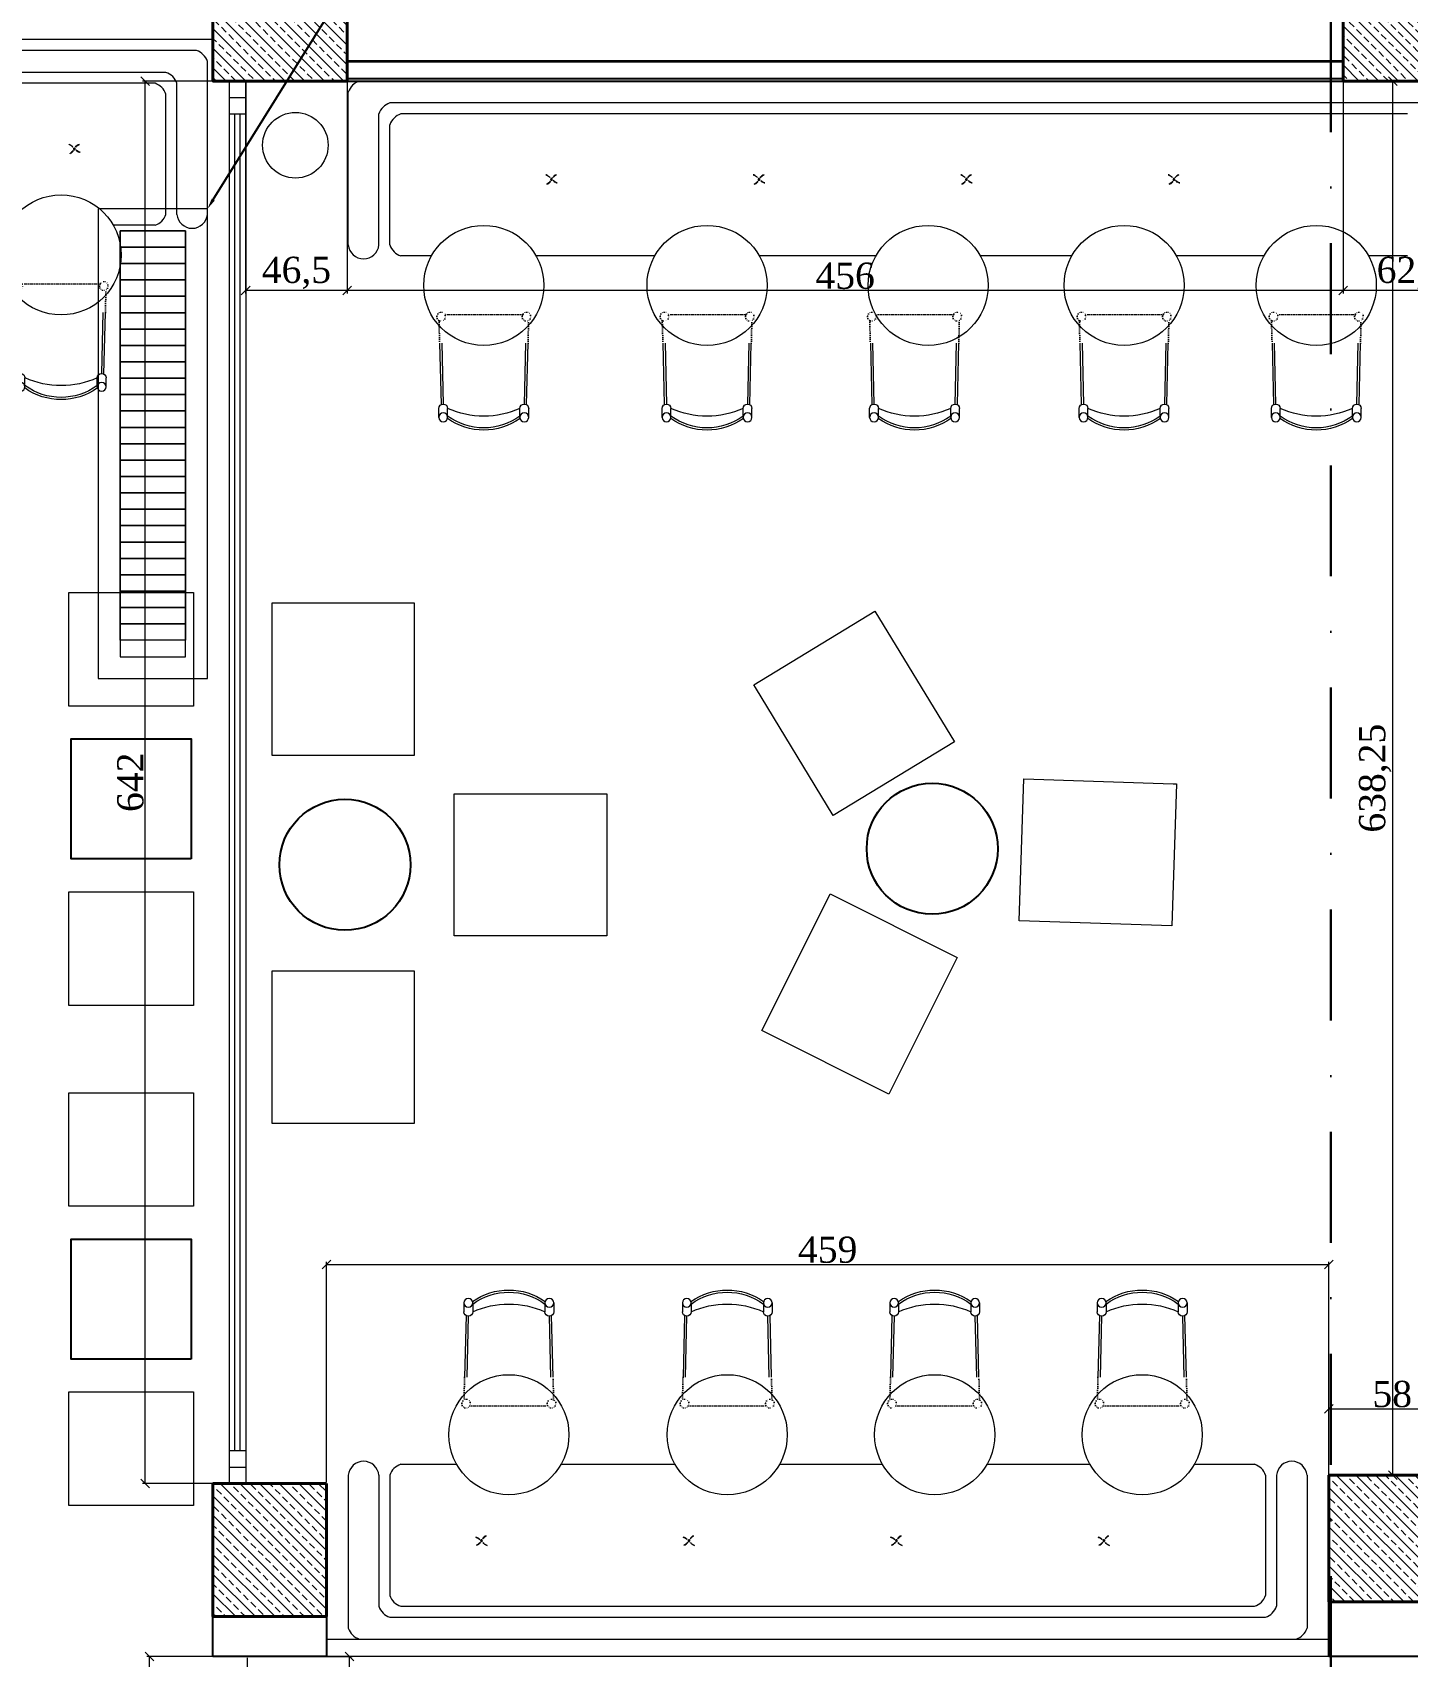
# Model space of a CAD drawing. Header units: millimetres. Extents: x 61675 to 66977, y 9453 to 12371.
# Drawn here: x 62394 to 63023, y 10654 to 11397 of the extents above; entities that cross this region are included whole.
import ezdxf
from ezdxf import colors
from ezdxf.entities.mleader import LeaderData, LeaderLine
from ezdxf.math import Vec2, Vec3

# ---------------------------------------------------------------- set-up
doc = ezdxf.new("R2010")
doc.units = ezdxf.units.MM
doc.header["$LTSCALE"] = 2
doc.header["$PDMODE"] = 2
doc.linetypes.add('DASHDOTX2', pattern=[50.8, 25.4, -12.7, 0, -12.7])
doc.linetypes.add('DOT', pattern=[6.35, 0, -6.35])
doc.layers.get('0').update_dxf_attribs({"lineweight": 20})
for name, color, linetype, lineweight in [('DUVAR', 12, 'Continuous', 35), ('KOLON', 150, 'Continuous', 40), ('SIVA', 4, 'Continuous', 15), ('t_alçıpan', 219, 'Continuous', 25), ('t_aydınlatma', 40, 'Continuous', 18), ('t_demir', 103, 'Continuous', 20), ('t_kesitçizgisi', 7, 'DASHDOTX2', 30), ('t_olcu', 252, 'Continuous', 20), ('t_tarama', 253, 'Continuous', 5), ('t_tefris', 44, 'Continuous', 25), ('t_tefrişoturum', 25, 'Continuous', 15), ('TEFRİŞ', 6, 'Continuous', 20)]:
    doc.layers.add(name, color=color, linetype=linetype, lineweight=lineweight)
doc.layers.add('t_fayans', color=7, linetype='Continuous', lineweight=18, true_color=0xffff75)
doc.styles.add('A Tasarım_genel', font='GOTHIC.TTF', dxfattribs={"width": 0.7, "height": 70})
doc.styles.get("Standard").update_dxf_attribs({"font": 'times.ttf', "height": 12})
doc.dimstyles.new('olcu50', dxfattribs={"dimtxt": 13, "dimasz": 4, "dimexe": 1.25, "dimexo": 0.625, "dimtad": 1, "dimtxsty": 'Standard', "dimblk": 'OBLIQUE', "dimcen": 2.5, "dimclrd": 256, "dimclre": 256, "dimclrt": 7, "dimadec": 0, "dimazin": 0, "dimtfac": 1, "dimtmove": 0, "dimatfit": 3, "dimldrblk": 'OBLIQUE', "dimfxl": 1, "dimlwd": -1, "dimlwe": -1, "dimarcsym": 0})

# ---------------------------------------------------------------- blocks, each defined once
blk = doc.blocks.new('HSAN')
at = {"layer": 't_tefrişoturum'}
for p, q in [((-22.5, 47.14), (-22.5, 43.03)), ((-18.5, 47.14), (-18.5, 43.03)), ((14.6, 47.14), (14.6, 43.03)), ((18.6, 47.14), (18.6, 43.03)), ((-22.19, 13.17), (-21.54, 41.32)), ((-21.19, 13.17), (-20.55, 41.03)), ((16.65, 41.03), (17.3, 13.17)), ((17.65, 41.32), (18.3, 13.17))]:
    blk.add_line(p, q, dxfattribs=at)
at = {"layer": 't_tefrişoturum', "color": 252, "linetype": 'DOT', "ltscale": 0.06}
for p, q in [((-22.46, 2.76), (-22.19, 13.17)), ((18.3, 13.17), (18.56, 2.76)), ((15.87, 0), (-19.77, 0))]:
    blk.add_line(p, q, dxfattribs=at)
at = {"layer": 't_tefrişoturum'}
for centre in [(-20.5, 47.14), (16.6, 47.14)]:
    blk.add_circle(centre, 2, dxfattribs=at)
at = {"layer": 't_tefrişoturum', "color": 252, "linetype": 'DOT', "ltscale": 0.06}
for centre in [(-21.5, 1), (17.6, 1)]:
    blk.add_circle(centre, 2, dxfattribs=at)
at = {"layer": 't_tefrişoturum'}
for centre, radius, start, end in [((-1.95, 24.33), 28.67, 54.55813, 125.44187), ((-1.95, 24.14), 27.86, 53.5535, 126.4465), ((-1.95, 6.18), 40.42, 65.83773, 114.16227), ((-20.5, 43.03), 2, 180, 0), ((16.6, 43.03), 2, 180, 0)]:
    blk.add_arc(centre, radius, start, end, dxfattribs=at)
blk = doc.blocks.new('sedir')
at = {"layer": 't_tefrişoturum', "linetype": 'Continuous'}
for p, q in [((24.48, 75), (24.48, 5)), ((38.48, 75), (38.48, 15)), ((43.48, 75), (43.48, 20)), ((48.48, 80), (74.04, 80)), ((121.92, 80), (174.04, 80)), ((221.92, 80), (269.04, 80)), ((316.92, 80), (364.04, 80)), ((411.92, 80), (439.48, 80)), ((444.48, 75), (444.48, 20)), ((449.48, 75), (449.48, 15)), ((463.48, 75), (463.48, 5)), ((48.48, 15), (439.48, 15)), ((43.48, 10), (444.48, 10)), ((29.48, 0), (458.48, 0))]:
    blk.add_line(p, q, dxfattribs=at)
at = {"layer": 't_tefrişoturum', "linetype": 'Continuous', "extrusion": (0, 0, -1)}
for points in [[(-84.66, 45.52), (-84.56, 45.71), (-84.4, 45.86), (-84.19, 46.07), (-83.96, 46.16), (-83.68, 46.33), (-83.39, 46.43), (-83.1, 46.53), (-82.81, 46.58), (-83.04, 46.54), (-83.33, 46.44), (-83.55, 46.28), (-83.77, 46.13), (-83.99, 45.98), (-84.21, 45.82), (-84.43, 45.67), (-84.66, 45.52)], [(-85.49, 44.55), (-85.49, 44.55), (-85.55, 44.6), (-85.68, 44.64), (-85.77, 44.81), (-85.85, 44.98), (-85.82, 45.17), (-85.78, 45.3), (-85.67, 45.37), (-85.61, 45.38), (-85.43, 45.41), (-85.24, 45.37), (-85.17, 45.26), (-85.08, 45.09), (-85.11, 44.9), (-85.15, 44.72), (-85.32, 44.63), (-85.49, 44.55)], [(-85.97, 45.81), (-85.97, 45.81), (-86.27, 46.19), (-86.69, 46.56), (-87.1, 46.92), (-87.57, 47.22), (-87.12, 47.04), (-86.72, 46.8), (-86.3, 46.37), (-85.97, 45.81)], [(-179.66, 45.52), (-179.56, 45.71), (-179.4, 45.86), (-179.19, 46.07), (-178.96, 46.16), (-178.68, 46.33), (-178.39, 46.43), (-178.1, 46.53), (-177.81, 46.58), (-178.04, 46.54), (-178.33, 46.44), (-178.55, 46.28), (-178.77, 46.13), (-178.99, 45.98), (-179.21, 45.82), (-179.43, 45.67), (-179.66, 45.52)], [(-180.49, 44.55), (-180.49, 44.55), (-180.55, 44.6), (-180.68, 44.64), (-180.77, 44.81), (-180.85, 44.98), (-180.82, 45.17), (-180.78, 45.3), (-180.67, 45.37), (-180.61, 45.38), (-180.43, 45.41), (-180.24, 45.37), (-180.17, 45.26), (-180.08, 45.09), (-180.11, 44.9), (-180.15, 44.72), (-180.32, 44.63), (-180.49, 44.55)], [(-180.97, 45.81), (-180.97, 45.81), (-181.27, 46.19), (-181.69, 46.56), (-182.1, 46.92), (-182.57, 47.22), (-182.12, 47.04), (-181.72, 46.8), (-181.3, 46.37), (-180.97, 45.81)], [(-274.66, 45.52), (-274.56, 45.71), (-274.4, 45.86), (-274.19, 46.07), (-273.96, 46.16), (-273.68, 46.33), (-273.39, 46.43), (-273.1, 46.53), (-272.81, 46.58), (-273.04, 46.54), (-273.33, 46.44), (-273.55, 46.28), (-273.77, 46.13), (-273.99, 45.98), (-274.21, 45.82), (-274.43, 45.67), (-274.66, 45.52)], [(-275.49, 44.55), (-275.49, 44.55), (-275.55, 44.6), (-275.68, 44.64), (-275.77, 44.81), (-275.85, 44.98), (-275.82, 45.17), (-275.78, 45.3), (-275.67, 45.37), (-275.61, 45.38), (-275.43, 45.41), (-275.24, 45.37), (-275.17, 45.26), (-275.08, 45.09), (-275.11, 44.9), (-275.15, 44.72), (-275.32, 44.63), (-275.49, 44.55)], [(-275.97, 45.81), (-275.97, 45.81), (-276.27, 46.19), (-276.69, 46.56), (-277.1, 46.92), (-277.57, 47.22), (-277.12, 47.04), (-276.72, 46.8), (-276.3, 46.37), (-275.97, 45.81)], [(-369.66, 45.52), (-369.56, 45.71), (-369.4, 45.86), (-369.19, 46.07), (-368.96, 46.16), (-368.68, 46.33), (-368.39, 46.43), (-368.1, 46.53), (-367.81, 46.58), (-368.04, 46.54), (-368.33, 46.44), (-368.55, 46.28), (-368.77, 46.13), (-368.99, 45.98), (-369.21, 45.82), (-369.43, 45.67), (-369.66, 45.52)], [(-370.49, 44.55), (-370.49, 44.55), (-370.55, 44.6), (-370.68, 44.64), (-370.77, 44.81), (-370.85, 44.98), (-370.82, 45.17), (-370.78, 45.3), (-370.67, 45.37), (-370.61, 45.38), (-370.43, 45.41), (-370.24, 45.37), (-370.17, 45.26), (-370.08, 45.09), (-370.11, 44.9), (-370.15, 44.72), (-370.32, 44.63), (-370.49, 44.55)], [(-370.97, 45.81), (-370.97, 45.81), (-371.27, 46.19), (-371.69, 46.56), (-372.1, 46.92), (-372.57, 47.22), (-372.12, 47.04), (-371.72, 46.8), (-371.3, 46.37), (-370.97, 45.81)], [(-84.96, 44.26), (-84.96, 44.26), (-84.53, 43.84), (-84.05, 43.42), (-83.58, 43.12), (-83.13, 42.94), (-83.7, 43.11), (-84.17, 43.4), (-84.59, 43.83), (-84.96, 44.26)], [(-86.1, 44.15), (-86.25, 43.95), (-86.46, 43.74), (-86.68, 43.58), (-86.9, 43.43), (-87.13, 43.28), (-87.41, 43.12), (-87.74, 42.95), (-88.03, 42.84), (-87.75, 43), (-87.41, 43.18), (-87.13, 43.34), (-86.91, 43.49), (-86.69, 43.65), (-86.48, 43.86), (-86.26, 44.01), (-86.1, 44.15)], [(-179.96, 44.26), (-179.96, 44.26), (-179.53, 43.84), (-179.05, 43.42), (-178.58, 43.12), (-178.13, 42.94), (-178.7, 43.11), (-179.17, 43.4), (-179.59, 43.83), (-179.96, 44.26)], [(-181.1, 44.15), (-181.25, 43.95), (-181.46, 43.74), (-181.68, 43.58), (-181.9, 43.43), (-182.13, 43.28), (-182.41, 43.12), (-182.74, 42.95), (-183.03, 42.84), (-182.75, 43), (-182.41, 43.18), (-182.13, 43.34), (-181.91, 43.49), (-181.69, 43.65), (-181.48, 43.86), (-181.26, 44.01), (-181.1, 44.15)], [(-274.96, 44.26), (-274.96, 44.26), (-274.53, 43.84), (-274.05, 43.42), (-273.58, 43.12), (-273.13, 42.94), (-273.7, 43.11), (-274.17, 43.4), (-274.59, 43.83), (-274.96, 44.26)], [(-276.1, 44.15), (-276.25, 43.95), (-276.46, 43.74), (-276.68, 43.58), (-276.9, 43.43), (-277.13, 43.28), (-277.41, 43.12), (-277.74, 42.95), (-278.03, 42.84), (-277.75, 43), (-277.41, 43.18), (-277.13, 43.34), (-276.91, 43.49), (-276.69, 43.65), (-276.48, 43.86), (-276.26, 44.01), (-276.1, 44.15)], [(-369.96, 44.26), (-369.96, 44.26), (-369.53, 43.84), (-369.05, 43.42), (-368.58, 43.12), (-368.13, 42.94), (-368.7, 43.11), (-369.17, 43.4), (-369.59, 43.83), (-369.96, 44.26)], [(-371.1, 44.15), (-371.25, 43.95), (-371.46, 43.74), (-371.68, 43.58), (-371.9, 43.43), (-372.13, 43.28), (-372.41, 43.12), (-372.74, 42.95), (-373.03, 42.84), (-372.75, 43), (-372.41, 43.18), (-372.13, 43.34), (-371.91, 43.49), (-371.69, 43.65), (-371.48, 43.86), (-371.26, 44.01), (-371.1, 44.15)]]:
    blk.add_lwpolyline(points, dxfattribs=at)
at = {"layer": 't_tefrişoturum', "linetype": 'Continuous'}
for centre in [(97.98, 93.54), (197.98, 93.54), (292.98, 93.54), (387.98, 93.54)]:
    blk.add_circle(centre, 27.5, dxfattribs=at)
for centre, radius, start, end in [((31.48, 74.34), 7.03, 5.38848, 174.61152), ((51.04, 72.44), 7.99, 108.72066, 161.27934), ((436.92, 72.44), 7.99, 18.72066, 71.27934), ((456.48, 74.34), 7.03, 5.38848, 174.61152), ((46.04, 17.56), 7.99, 198.72066, 251.27934), ((51.04, 22.56), 7.99, 198.72066, 251.27934), ((436.92, 22.56), 7.99, 288.72066, 341.27934), ((441.92, 17.56), 7.99, 288.72066, 341.27934), ((32.04, 7.56), 7.99, 198.72066, 251.27934), ((455.92, 7.56), 7.99, 288.72066, 341.27934)]:
    blk.add_arc(centre, radius, start, end, dxfattribs=at)
at = {"layer": 't_tefrişoturum', "extrusion": (0, 0, -1)}
for p in [(-96.03, 106.79), (-196.03, 106.79), (-291.03, 106.79), (-386.03, 106.79)]:
    blk.add_blockref('HSAN', p, dxfattribs=at)
blk = doc.blocks.new('ön_bahce_sedir')
at = {"layer": 't_tefrişoturum', "linetype": 'Continuous'}
for p, q in [((0, -161.25), (0, 461.25)), ((-10, -147.25), (-10, 447.25)), ((-15, -142.25), (-15, 442.25)), ((-80, -142.25), (-80, -123.19)), ((-75, -147.25), (-20, -147.25)), ((-75, -152.25), (-15, -152.25)), ((-75, -166.25), (-5, -166.25))]:
    blk.add_line(p, q, dxfattribs=at)
at = {"layer": 't_tefrişoturum', "linetype": 'Continuous', "extrusion": (0, 0, -1)}
for points in [[(45.81, -104.76), (45.81, -104.76), (46.19, -104.46), (46.56, -104.04), (46.92, -103.62), (47.22, -103.16), (47.04, -103.61), (46.8, -104.01), (46.37, -104.43), (45.81, -104.76)], [(44.15, -104.63), (43.95, -104.48), (43.74, -104.27), (43.58, -104.04), (43.43, -103.83), (43.28, -103.6), (43.12, -103.32), (42.95, -102.99), (42.84, -102.7), (43, -102.98), (43.18, -103.32), (43.34, -103.6), (43.49, -103.82), (43.65, -104.04), (43.86, -104.25), (44.01, -104.47), (44.15, -104.63)], [(45.52, -106.07), (45.71, -106.17), (45.86, -106.33), (46.07, -106.54), (46.16, -106.77), (46.33, -107.05), (46.43, -107.34), (46.53, -107.63), (46.58, -107.92), (46.54, -107.69), (46.44, -107.4), (46.28, -107.18), (46.13, -106.96), (45.98, -106.74), (45.82, -106.51), (45.67, -106.3), (45.52, -106.07)], [(44.55, -105.24), (44.55, -105.24), (44.6, -105.17), (44.64, -105.05), (44.81, -104.96), (44.98, -104.88), (45.17, -104.91), (45.3, -104.95), (45.37, -105.06), (45.38, -105.12), (45.41, -105.3), (45.37, -105.49), (45.26, -105.56), (45.09, -105.65), (44.9, -105.62), (44.72, -105.58), (44.63, -105.41), (44.55, -105.24)], [(44.26, -105.77), (44.26, -105.77), (43.84, -106.19), (43.42, -106.68), (43.12, -107.15), (42.94, -107.6), (43.11, -107.03), (43.4, -106.56), (43.83, -106.14), (44.26, -105.77)]]:
    blk.add_lwpolyline(points, dxfattribs=at)
at = {"layer": 't_tefrişoturum', "linetype": 'Continuous'}
blk.add_circle((-93.54, -99.25), 27.5, dxfattribs=at)
for centre, radius, start, end in [((-72.44, -139.69), 7.99, 198.72066, 251.27934), ((-22.56, -139.69), 7.99, 288.72066, 341.27934), ((-17.56, -144.69), 7.99, 288.72066, 341.27934), ((-74.34, -159.25), 7.03, 95.38848, 264.61152), ((-7.56, -158.69), 7.99, 288.72066, 341.27934)]:
    blk.add_arc(centre, radius, start, end, dxfattribs=at)
at = {"layer": 't_tefrişoturum', "extrusion": (0, 0, -1), "rotation": 270}
blk.add_blockref('HSAN', (106.79, -101.2), dxfattribs=at)
blk = doc.blocks.new('_Oblique')
at = {"color": 0, "linetype": 'ByBlock', "lineweight": -2}
blk.add_line((-0.5, -0.5), (0.5, 0.5), dxfattribs=at)
blk = doc.blocks.new('*D2394')
at = {"layer": 'DEFPOINTS', "color": 0, "transparency": 16777216}
for p in [(62491.2, 10653.66), (62538.71, 10653.66), (62491.2, 10173.91)]:
    blk.add_point(p, dxfattribs=at)
at = {"layer": 't_olcu', "transparency": 16777216}
for p, q in [((62491.83, 10653.66), (62539.96, 10653.66)), ((62538.71, 10173.91), (62538.71, 10653.66)), ((62491.83, 10173.91), (62539.96, 10173.91))]:
    blk.add_line(p, q, dxfattribs=at)
at = {"layer": 't_olcu', "transparency": 16777216, "xscale": 4, "yscale": 4, "zscale": 4}
for p, rotation in [((62538.71, 10653.66), 90), ((62538.71, 10173.91), 270)]:
    blk.add_blockref('_Oblique', p, dxfattribs=dict(at, rotation=rotation))
at = {"layer": 't_olcu', "color": 7, "transparency": 16777216, "insert": (62530.61, 10413.79), "char_height": 12, "attachment_point": 5, "rotation": 90}
blk.add_mtext('479,75', dxfattribs=at)
blk = doc.blocks.new('*D2395')
at = {"layer": 'DEFPOINTS', "color": 0, "transparency": 16777216}
for p in [(62491.83, 10653.66), (63045.2, 10653.66), (63045.2, 10576.44)]:
    blk.add_point(p, dxfattribs=at)
at = {"layer": 't_olcu', "transparency": 16777216}
for p, q in [((62491.83, 10653.04), (62491.83, 10575.19)), ((63045.2, 10653.04), (63045.2, 10575.19)), ((62491.83, 10576.44), (63045.2, 10576.44))]:
    blk.add_line(p, q, dxfattribs=at)
at = {"layer": 't_olcu', "transparency": 16777216, "xscale": 4, "yscale": 4, "zscale": 4, "rotation": 180}
blk.add_blockref('_Oblique', (62491.83, 10576.44), dxfattribs=at)
at = {"layer": 't_olcu', "transparency": 16777216, "xscale": 4, "yscale": 4, "zscale": 4}
blk.add_blockref('_Oblique', (63045.2, 10576.44), dxfattribs=at)
at = {"layer": 't_olcu', "color": 7, "transparency": 16777216, "insert": (62768.52, 10584.54), "char_height": 12, "attachment_point": 5}
blk.add_mtext('553,38', dxfattribs=at)
blk = doc.blocks.new('*D2399')
at = {"layer": 'DEFPOINTS', "color": 0, "transparency": 16777216}
for p in [(63016.2, 11374.91), (63016.51, 11374.91), (63016.2, 10736.66)]:
    blk.add_point(p, dxfattribs=at)
at = {"layer": 't_olcu', "transparency": 16777216}
for p, q in [((63016.51, 10736.66), (63016.51, 11374.91)), ((63016.83, 11374.91), (63017.76, 11374.91)), ((63016.83, 10736.66), (63017.76, 10736.66))]:
    blk.add_line(p, q, dxfattribs=at)
at = {"layer": 't_olcu', "transparency": 16777216, "xscale": 4, "yscale": 4, "zscale": 4}
for p, rotation in [((63016.51, 11374.91), 90), ((63016.51, 10736.66), 270)]:
    blk.add_blockref('_Oblique', p, dxfattribs=dict(at, rotation=rotation))
at = {"layer": 't_olcu', "color": 7, "transparency": 16777216, "insert": (63008.41, 11055.79), "char_height": 12, "attachment_point": 5, "rotation": 90}
blk.add_mtext('638,25', dxfattribs=at)
blk = doc.blocks.new('*D2400')
at = {"layer": 'DEFPOINTS', "color": 0, "transparency": 16777216}
for p in [(63045.2, 10767.04), (62987.2, 10736.66), (63045.2, 10736.66)]:
    blk.add_point(p, dxfattribs=at)
at = {"layer": 't_olcu', "transparency": 16777216}
for p, q in [((62987.2, 10737.29), (62987.2, 10768.29)), ((62987.2, 10767.04), (63045.2, 10767.04)), ((63045.2, 10737.29), (63045.2, 10768.29))]:
    blk.add_line(p, q, dxfattribs=at)
at = {"layer": 't_olcu', "transparency": 16777216, "xscale": 4, "yscale": 4, "zscale": 4, "rotation": 180}
blk.add_blockref('_Oblique', (62987.2, 10767.04), dxfattribs=at)
at = {"layer": 't_olcu', "transparency": 16777216, "xscale": 4, "yscale": 4, "zscale": 4}
blk.add_blockref('_Oblique', (63045.2, 10767.04), dxfattribs=at)
at = {"layer": 't_olcu', "color": 7, "transparency": 16777216, "insert": (63016.2, 10773.77), "char_height": 12, "attachment_point": 5}
blk.add_mtext('58', dxfattribs=at)
blk = doc.blocks.new('*D2401')
at = {"layer": 'DEFPOINTS', "color": 0, "transparency": 16777216}
for p in [(62987.2, 10833.09), (62528.2, 10732.91), (62987.2, 10732.91)]:
    blk.add_point(p, dxfattribs=at)
at = {"layer": 't_olcu', "transparency": 16777216}
for p, q in [((62528.2, 10733.54), (62528.2, 10834.34)), ((62987.2, 10733.54), (62987.2, 10834.34)), ((62528.2, 10833.09), (62987.2, 10833.09))]:
    blk.add_line(p, q, dxfattribs=at)
at = {"layer": 't_olcu', "transparency": 16777216, "xscale": 4, "yscale": 4, "zscale": 4, "rotation": 180}
blk.add_blockref('_Oblique', (62528.2, 10833.09), dxfattribs=at)
at = {"layer": 't_olcu', "transparency": 16777216, "xscale": 4, "yscale": 4, "zscale": 4}
blk.add_blockref('_Oblique', (62987.2, 10833.09), dxfattribs=at)
at = {"layer": 't_olcu', "color": 7, "transparency": 16777216, "insert": (62757.7, 10839.84), "char_height": 12, "attachment_point": 5}
blk.add_mtext('459', dxfattribs=at)
blk = doc.blocks.new('*D2419')
at = {"layer": 'DEFPOINTS', "color": 0, "transparency": 16777216}
for p in [(62993.7, 11374.91), (63056.2, 11374.91), (62993.7, 11279.01)]:
    blk.add_point(p, dxfattribs=at)
at = {"layer": 't_olcu', "transparency": 16777216}
for p, q in [((62993.7, 11374.29), (62993.7, 11277.76)), ((63056.2, 11374.29), (63056.2, 11277.76)), ((63056.2, 11279.01), (62993.7, 11279.01))]:
    blk.add_line(p, q, dxfattribs=at)
at = {"layer": 't_olcu', "transparency": 16777216, "xscale": 4, "yscale": 4, "zscale": 4, "rotation": 180}
blk.add_blockref('_Oblique', (62993.7, 11279.01), dxfattribs=at)
at = {"layer": 't_olcu', "transparency": 16777216, "xscale": 4, "yscale": 4, "zscale": 4}
blk.add_blockref('_Oblique', (63056.2, 11279.01), dxfattribs=at)
at = {"layer": 't_olcu', "color": 7, "transparency": 16777216, "insert": (63024.95, 11287.11), "char_height": 12, "attachment_point": 5}
blk.add_mtext('62,5', dxfattribs=at)
blk = doc.blocks.new('*D2420')
at = {"layer": 'DEFPOINTS', "color": 0, "transparency": 16777216}
for p in [(62537.7, 11374.91), (62993.7, 11374.91), (62537.7, 11279.01)]:
    blk.add_point(p, dxfattribs=at)
at = {"layer": 't_olcu', "transparency": 16777216}
for p, q in [((62537.7, 11374.29), (62537.7, 11277.76)), ((62993.7, 11374.29), (62993.7, 11277.76)), ((62993.7, 11279.01), (62537.7, 11279.01))]:
    blk.add_line(p, q, dxfattribs=at)
at = {"layer": 't_olcu', "transparency": 16777216, "xscale": 4, "yscale": 4, "zscale": 4, "rotation": 180}
blk.add_blockref('_Oblique', (62537.7, 11279.01), dxfattribs=at)
at = {"layer": 't_olcu', "transparency": 16777216, "xscale": 4, "yscale": 4, "zscale": 4}
blk.add_blockref('_Oblique', (62993.7, 11279.01), dxfattribs=at)
at = {"layer": 't_olcu', "color": 7, "transparency": 16777216, "insert": (62765.7, 11285.74), "char_height": 12, "attachment_point": 5}
blk.add_mtext('456', dxfattribs=at)
blk = doc.blocks.new('*D2421')
at = {"layer": 'DEFPOINTS', "color": 0, "transparency": 16777216}
for p in [(62491.2, 11374.91), (62537.7, 11374.91), (62491.2, 11279.01)]:
    blk.add_point(p, dxfattribs=at)
at = {"layer": 't_olcu', "transparency": 16777216}
for p, q in [((62491.2, 11374.29), (62491.2, 11277.76)), ((62537.7, 11374.29), (62537.7, 11277.76)), ((62537.7, 11279.01), (62491.2, 11279.01))]:
    blk.add_line(p, q, dxfattribs=at)
at = {"layer": 't_olcu', "transparency": 16777216, "xscale": 4, "yscale": 4, "zscale": 4, "rotation": 180}
blk.add_blockref('_Oblique', (62491.2, 11279.01), dxfattribs=at)
at = {"layer": 't_olcu', "transparency": 16777216, "xscale": 4, "yscale": 4, "zscale": 4}
blk.add_blockref('_Oblique', (62537.7, 11279.01), dxfattribs=at)
at = {"layer": 't_olcu', "color": 7, "transparency": 16777216, "insert": (62514.45, 11287.11), "char_height": 12, "attachment_point": 5}
blk.add_mtext('46,5', dxfattribs=at)
blk = doc.blocks.new('*D2435')
at = {"layer": 'DEFPOINTS', "color": 0, "transparency": 16777216}
for p in [(62447.19, 10653.66), (62483.7, 10653.66), (62483.7, 10531.91)]:
    blk.add_point(p, dxfattribs=at)
at = {"layer": 't_olcu', "transparency": 16777216}
for p, q in [((62483.08, 10653.66), (62445.94, 10653.66)), ((62447.19, 10531.91), (62447.19, 10653.66)), ((62483.08, 10531.91), (62445.94, 10531.91))]:
    blk.add_line(p, q, dxfattribs=at)
at = {"layer": 't_olcu', "transparency": 16777216, "xscale": 4, "yscale": 4, "zscale": 4}
for p, rotation in [((62447.19, 10653.66), 90), ((62447.19, 10531.91), 270)]:
    blk.add_blockref('_Oblique', p, dxfattribs=dict(at, rotation=rotation))
at = {"layer": 't_olcu', "color": 7, "transparency": 16777216, "insert": (62439.09, 10592.79), "char_height": 12, "attachment_point": 5, "rotation": 90}
blk.add_mtext('121,75', dxfattribs=at)
blk = doc.blocks.new('*D2436')
at = {"layer": 'DEFPOINTS', "color": 0, "transparency": 16777216}
for p in [(62445.19, 11374.91), (62483.7, 11374.91), (62483.7, 10732.91)]:
    blk.add_point(p, dxfattribs=at)
at = {"layer": 't_olcu', "transparency": 16777216}
for p, q in [((62483.08, 11374.91), (62443.94, 11374.91)), ((62445.19, 10732.91), (62445.19, 11374.91)), ((62483.08, 10732.91), (62443.94, 10732.91))]:
    blk.add_line(p, q, dxfattribs=at)
at = {"layer": 't_olcu', "transparency": 16777216, "xscale": 4, "yscale": 4, "zscale": 4}
for p, rotation in [((62445.19, 11374.91), 90), ((62445.19, 10732.91), 270)]:
    blk.add_blockref('_Oblique', p, dxfattribs=dict(at, rotation=rotation))
at = {"layer": 't_olcu', "color": 7, "transparency": 16777216, "insert": (62438.46, 11053.91), "char_height": 12, "attachment_point": 5, "rotation": 90}
blk.add_mtext('642', dxfattribs=at)

msp = doc.modelspace()

# ---------------------------------------------------------------- hatches: boundary and pattern name
at = {"layer": 't_tarama'}
h = msp.add_hatch(dxfattribs=at)
h.set_pattern_fill('ANSI33', color=256, angle=-90)
h.set_pattern_definition([(315, (79983.7046, 45321.4114), (4.4901281, 4.4901281), []), (315, (79983.7046, 45316.921), (4.4901281, 4.4901281), [3.175, -1.5875])])
h.paths.add_polyline_path([(62537.705, 11403.911), (62537.705, 11374.911), (62476.205, 11374.911), (62476.205, 11403.911)])
h = msp.add_hatch(dxfattribs=at)
h.set_pattern_fill('ANSI33', color=256, angle=-90)
h.set_pattern_definition([(315, (53204.678, 75546.79), (4.49012806, 4.49012806), []), (315, (53204.678, 75542.2996), (4.49012806, 4.49012806), [3.175, -1.5875])])
h.paths.add_polyline_path([(62993.705, 11374.911), (62993.705, 11403.911), (63056.205, 11403.911), (63056.205, 11374.911)])
h = msp.add_hatch(dxfattribs=at)
h.set_pattern_fill('ANSI33', color=256, angle=-90)
h.set_pattern_definition([(315, (80494.7046, 44644.477), (4.4901281, 4.4901281), []), (315, (80494.7046, 44639.987), (4.4901281, 4.4901281), [3.175, -1.5875])])
h.paths.add_polyline_path([(63045.205, 10736.661), (63045.205, 10678.661), (62987.205, 10678.661), (62987.205, 10736.661)])
h = msp.add_hatch(dxfattribs=at)
h.set_pattern_fill('ANSI33', color=256, angle=-90)
h.set_pattern_definition([(315, (79983.7046, 44640.727), (4.4901281, 4.4901281), []), (315, (79983.7046, 44636.237), (4.4901281, 4.4901281), [3.175, -1.5875])])
h.paths.add_polyline_path([(62528.205, 10732.911), (62528.205, 10671.911), (62476.205, 10671.911), (62476.205, 10732.911)])

# ---------------------------------------------------------------- linework, layer by layer
msp.add_line((62476.205, 11393.911), (61831.205, 11393.911))
at = {"layer": 'DUVAR'}
for p, q in [((62537.705, 11383.911), (62537.705, 11403.911)), ((62993.705, 11403.911), (62993.705, 11383.911)), ((62993.705, 11383.911), (62537.705, 11383.911))]:
    msp.add_line(p, q, dxfattribs=at)
at = {"layer": 'KOLON'}
for p, q in [((62987.205, 10736.661), (62987.205, 10678.661)), ((62987.205, 10736.661), (63045.205, 10736.661)), ((62476.205, 10732.911), (62476.205, 10671.911)), ((62528.205, 10732.911), (62476.205, 10732.911)), ((62528.205, 10732.911), (62528.205, 10671.911)), ((62987.205, 10678.661), (63045.205, 10678.661)), ((62476.205, 10671.911), (62528.205, 10671.911))]:
    msp.add_line(p, q, dxfattribs=at)
for points in [[(62537.705, 11403.911), (62537.705, 11374.911), (62476.205, 11374.911), (62476.205, 11403.911)], [(62993.705, 11374.911), (62993.705, 11403.911), (63056.205, 11403.911), (63056.205, 11374.911)]]:
    msp.add_lwpolyline(points, close=True, dxfattribs=at)
at = {"layer": 'SIVA'}
for p, q in [((62483.705, 11374.911), (62483.705, 10732.911)), ((62491.205, 11374.911), (62491.205, 10732.911)), ((62483.705, 11367.411), (62491.205, 11367.411)), ((62483.705, 11359.911), (62491.205, 11359.911)), ((62483.705, 10747.911), (62491.205, 10747.911)), ((62483.705, 10740.411), (62491.205, 10740.411)), ((62483.705, 10732.911), (62491.205, 10732.911))]:
    msp.add_line(p, q, dxfattribs=at)
for points in [[(62423.705, 11316.411), (62423.705, 11101.411), (62473.705, 11101.411), (62473.705, 11316.411)], [(62433.705, 11306.411), (62433.705, 11111.411), (62463.705, 11111.411), (62463.705, 11306.411)], [(62463.705, 11306.411), (62463.705, 11298.911), (62433.705, 11298.911), (62433.705, 11306.411)], [(62463.705, 11298.911), (62463.705, 11291.411), (62433.705, 11291.411), (62433.705, 11298.911)], [(62463.705, 11291.411), (62463.705, 11283.911), (62433.705, 11283.911), (62433.705, 11291.411)], [(62463.705, 11283.911), (62463.705, 11276.411), (62433.705, 11276.411), (62433.705, 11283.911)], [(62463.705, 11276.411), (62463.705, 11268.911), (62433.705, 11268.911), (62433.705, 11276.411)], [(62463.705, 11268.911), (62463.705, 11261.411), (62433.705, 11261.411), (62433.705, 11268.911)], [(62463.705, 11261.411), (62463.705, 11253.911), (62433.705, 11253.911), (62433.705, 11261.411)], [(62463.705, 11253.911), (62463.705, 11246.411), (62433.705, 11246.411), (62433.705, 11253.911)], [(62463.705, 11246.411), (62463.705, 11238.911), (62433.705, 11238.911), (62433.705, 11246.411)], [(62463.705, 11238.911), (62463.705, 11231.411), (62433.705, 11231.411), (62433.705, 11238.911)], [(62463.705, 11231.411), (62463.705, 11223.911), (62433.705, 11223.911), (62433.705, 11231.411)], [(62463.705, 11223.911), (62463.705, 11216.411), (62433.705, 11216.411), (62433.705, 11223.911)], [(62463.705, 11216.411), (62463.705, 11208.911), (62433.705, 11208.911), (62433.705, 11216.411)], [(62463.705, 11208.911), (62463.705, 11201.411), (62433.705, 11201.411), (62433.705, 11208.911)], [(62463.705, 11201.411), (62463.705, 11193.911), (62433.705, 11193.911), (62433.705, 11201.411)], [(62463.705, 11193.911), (62463.705, 11186.411), (62433.705, 11186.411), (62433.705, 11193.911)], [(62463.705, 11186.411), (62463.705, 11178.911), (62433.705, 11178.911), (62433.705, 11186.411)], [(62463.705, 11178.911), (62463.705, 11171.411), (62433.705, 11171.411), (62433.705, 11178.911)], [(62463.705, 11171.411), (62463.705, 11163.911), (62433.705, 11163.911), (62433.705, 11171.411)], [(62463.705, 11163.911), (62463.705, 11156.411), (62433.705, 11156.411), (62433.705, 11163.911)], [(62463.705, 11156.411), (62463.705, 11148.911), (62433.705, 11148.911), (62433.705, 11156.411)], [(62463.705, 11148.911), (62463.705, 11141.411), (62433.705, 11141.411), (62433.705, 11148.911)], [(62463.705, 11141.411), (62463.705, 11133.911), (62433.705, 11133.911), (62433.705, 11141.411)], [(62463.705, 11133.911), (62463.705, 11126.411), (62433.705, 11126.411), (62433.705, 11133.911)], [(62463.705, 11126.411), (62463.705, 11118.911), (62433.705, 11118.911), (62433.705, 11126.411)]]:
    msp.add_lwpolyline(points, close=True, dxfattribs=at)
at = {"layer": 't_alçıpan', "ltscale": 0.5}
for p, q in [((62537.705, 11376.111), (62993.705, 11376.111)), ((62537.705, 11374.911), (62993.705, 11374.911)), ((62987.205, 10653.661), (62987.205, 10678.661)), ((62476.205, 10653.661), (62476.205, 10671.911)), ((62528.205, 10671.911), (62528.205, 10653.661)), ((62528.205, 10671.911), (62528.205, 10671.911)), ((62528.205, 10653.661), (62476.205, 10653.661)), ((63045.205, 10653.661), (62987.205, 10653.661))]:
    msp.add_line(p, q, dxfattribs=at)
at = {"layer": 't_aydınlatma', "ltscale": 0.5}
msp.add_circle((62513.975, 11345.564), 15, dxfattribs=at)
at = {"layer": 't_demir', "ltscale": 0.5}
msp.add_lwpolyline([(62987.205, 10653.661), (62528.205, 10653.661), (62528.205, 10661.661), (62987.205, 10661.661), (62987.205, 10653.661)], close=True, dxfattribs=at)
at = {"layer": 't_kesitçizgisi', "extrusion": (2.38605e-07, 1.7622e-08, 1)}
msp.add_line((62988.069, 11504.108, 0), (62988.069, 10020.623, 0), dxfattribs=at)
at = {"layer": 't_tefris', "linetype": 'Continuous'}
for points in [[(62466.244, 11018.788), (62411.244, 11018.788), (62411.244, 11073.788), (62466.244, 11073.788), (62466.244, 11018.788)], [(62466.244, 10789.779), (62411.244, 10789.779), (62411.244, 10844.779), (62466.244, 10844.779), (62466.244, 10789.779)]]:
    msp.add_lwpolyline(points, dxfattribs=at)
for centre in [(62805.552, 11023.483), (62536.644, 11016.13)]:
    msp.add_circle(centre, 30, dxfattribs=at)
at = {"layer": 't_tefrişoturum', "linetype": 'Continuous'}
for p, q in [((62538.205, 11299.911), (62538.205, 11369.911)), ((63042.205, 11374.911), (62543.205, 11374.911)), ((63028.205, 11364.911), (62557.205, 11364.911)), ((62552.205, 11299.911), (62552.205, 11359.911)), ((62557.205, 11299.911), (62557.205, 11354.911)), ((63023.205, 11359.911), (62562.205, 11359.911)), ((62576.299, 11294.911), (62562.205, 11294.911)), ((62678.537, 11294.911), (62624.175, 11294.911)), ((62779.767, 11294.911), (62726.413, 11294.911)), ((62869.493, 11294.911), (62827.643, 11294.911)), ((62957.479, 11294.911), (62917.369, 11294.911)), ((63023.205, 11294.911), (63005.355, 11294.911))]:
    msp.add_line(p, q, dxfattribs=at)
at = {"layer": 't_tefrişoturum', "linetype": 'Continuous', "extrusion": (0, 0, -1)}
for points in [[(-62630.586, 11330.757), (-62630.434, 11330.961), (-62630.221, 11331.173), (-62629.999, 11331.327), (-62629.78, 11331.48), (-62629.559, 11331.634), (-62629.278, 11331.794), (-62628.94, 11331.965), (-62628.651, 11332.069), (-62628.931, 11331.907), (-62629.27, 11331.736), (-62629.55, 11331.573), (-62629.771, 11331.42), (-62629.991, 11331.266), (-62630.204, 11331.054), (-62630.425, 11330.9), (-62630.586, 11330.757)], [(-62631.725, 11330.652), (-62631.725, 11330.652), (-62632.15, 11331.076), (-62632.635, 11331.493), (-62633.103, 11331.789), (-62633.554, 11331.967), (-62632.984, 11331.806), (-62632.516, 11331.511), (-62632.091, 11331.084), (-62631.725, 11330.652)], [(-62725.586, 11330.757), (-62725.434, 11330.961), (-62725.221, 11331.173), (-62724.999, 11331.327), (-62724.78, 11331.48), (-62724.559, 11331.634), (-62724.278, 11331.794), (-62723.94, 11331.965), (-62723.651, 11332.069), (-62723.931, 11331.907), (-62724.27, 11331.736), (-62724.55, 11331.573), (-62724.771, 11331.42), (-62724.991, 11331.266), (-62725.204, 11331.054), (-62725.425, 11330.9), (-62725.586, 11330.757)], [(-62726.725, 11330.652), (-62726.725, 11330.652), (-62727.15, 11331.076), (-62727.635, 11331.493), (-62728.103, 11331.789), (-62728.554, 11331.967), (-62727.984, 11331.806), (-62727.516, 11331.511), (-62727.091, 11331.084), (-62726.725, 11330.652)], [(-62820.586, 11330.757), (-62820.434, 11330.961), (-62820.221, 11331.173), (-62819.999, 11331.327), (-62819.78, 11331.48), (-62819.559, 11331.634), (-62819.278, 11331.794), (-62818.94, 11331.965), (-62818.651, 11332.069), (-62818.931, 11331.907), (-62819.27, 11331.736), (-62819.55, 11331.573), (-62819.771, 11331.42), (-62819.991, 11331.266), (-62820.204, 11331.054), (-62820.425, 11330.9), (-62820.586, 11330.757)], [(-62821.725, 11330.652), (-62821.725, 11330.652), (-62822.15, 11331.076), (-62822.635, 11331.493), (-62823.103, 11331.789), (-62823.554, 11331.967), (-62822.984, 11331.806), (-62822.516, 11331.511), (-62822.091, 11331.084), (-62821.725, 11330.652)], [(-62915.586, 11330.757), (-62915.434, 11330.961), (-62915.221, 11331.173), (-62914.999, 11331.327), (-62914.78, 11331.48), (-62914.559, 11331.634), (-62914.278, 11331.794), (-62913.94, 11331.965), (-62913.651, 11332.069), (-62913.931, 11331.907), (-62914.27, 11331.736), (-62914.55, 11331.573), (-62914.771, 11331.42), (-62914.991, 11331.266), (-62915.204, 11331.054), (-62915.425, 11330.9), (-62915.586, 11330.757)], [(-62916.725, 11330.652), (-62916.725, 11330.652), (-62917.15, 11331.076), (-62917.635, 11331.493), (-62918.103, 11331.789), (-62918.554, 11331.967), (-62917.984, 11331.806), (-62917.516, 11331.511), (-62917.091, 11331.084), (-62916.725, 11330.652)], [(-62630.71, 11329.1), (-62630.71, 11329.1), (-62630.413, 11328.717), (-62629.995, 11328.352), (-62629.579, 11327.987), (-62629.111, 11327.689), (-62629.562, 11327.868), (-62629.96, 11328.114), (-62630.387, 11328.537), (-62630.71, 11329.1)], [(-62631.196, 11330.365), (-62631.196, 11330.365), (-62631.129, 11330.313), (-62631.001, 11330.272), (-62630.917, 11330.102), (-62630.83, 11329.931), (-62630.865, 11329.744), (-62630.906, 11329.616), (-62631.017, 11329.541), (-62631.076, 11329.532), (-62631.256, 11329.506), (-62631.442, 11329.539), (-62631.518, 11329.65), (-62631.605, 11329.819), (-62631.57, 11330.008), (-62631.537, 11330.194), (-62631.368, 11330.279), (-62631.196, 11330.365)], [(-62632.029, 11329.394), (-62632.122, 11329.199), (-62632.283, 11329.054), (-62632.496, 11328.842), (-62632.723, 11328.747), (-62633.004, 11328.585), (-62633.292, 11328.483), (-62633.581, 11328.379), (-62633.878, 11328.336), (-62633.642, 11328.37), (-62633.353, 11328.474), (-62633.132, 11328.628), (-62632.91, 11328.782), (-62632.691, 11328.933), (-62632.469, 11329.087), (-62632.25, 11329.241), (-62632.029, 11329.394)], [(-62725.71, 11329.1), (-62725.71, 11329.1), (-62725.413, 11328.717), (-62724.995, 11328.352), (-62724.579, 11327.987), (-62724.111, 11327.689), (-62724.562, 11327.868), (-62724.96, 11328.114), (-62725.387, 11328.537), (-62725.71, 11329.1)], [(-62726.196, 11330.365), (-62726.196, 11330.365), (-62726.129, 11330.313), (-62726.001, 11330.272), (-62725.917, 11330.102), (-62725.83, 11329.931), (-62725.865, 11329.744), (-62725.906, 11329.616), (-62726.017, 11329.541), (-62726.076, 11329.532), (-62726.256, 11329.506), (-62726.442, 11329.539), (-62726.518, 11329.65), (-62726.605, 11329.819), (-62726.57, 11330.008), (-62726.537, 11330.194), (-62726.368, 11330.279), (-62726.196, 11330.365)], [(-62727.029, 11329.394), (-62727.122, 11329.199), (-62727.283, 11329.054), (-62727.496, 11328.842), (-62727.723, 11328.747), (-62728.004, 11328.585), (-62728.292, 11328.483), (-62728.581, 11328.379), (-62728.878, 11328.336), (-62728.642, 11328.37), (-62728.353, 11328.474), (-62728.132, 11328.628), (-62727.91, 11328.782), (-62727.691, 11328.933), (-62727.469, 11329.087), (-62727.25, 11329.241), (-62727.029, 11329.394)], [(-62820.71, 11329.1), (-62820.71, 11329.1), (-62820.413, 11328.717), (-62819.995, 11328.352), (-62819.579, 11327.987), (-62819.111, 11327.689), (-62819.562, 11327.868), (-62819.96, 11328.114), (-62820.387, 11328.537), (-62820.71, 11329.1)], [(-62821.196, 11330.365), (-62821.196, 11330.365), (-62821.129, 11330.313), (-62821.001, 11330.272), (-62820.917, 11330.102), (-62820.83, 11329.931), (-62820.865, 11329.744), (-62820.906, 11329.616), (-62821.017, 11329.541), (-62821.076, 11329.532), (-62821.256, 11329.506), (-62821.442, 11329.539), (-62821.518, 11329.65), (-62821.605, 11329.819), (-62821.57, 11330.008), (-62821.537, 11330.194), (-62821.368, 11330.279), (-62821.196, 11330.365)], [(-62822.029, 11329.394), (-62822.122, 11329.199), (-62822.283, 11329.054), (-62822.496, 11328.842), (-62822.723, 11328.747), (-62823.004, 11328.585), (-62823.292, 11328.483), (-62823.581, 11328.379), (-62823.878, 11328.336), (-62823.642, 11328.37), (-62823.353, 11328.474), (-62823.132, 11328.628), (-62822.91, 11328.782), (-62822.691, 11328.933), (-62822.469, 11329.087), (-62822.25, 11329.241), (-62822.029, 11329.394)], [(-62915.71, 11329.1), (-62915.71, 11329.1), (-62915.413, 11328.717), (-62914.995, 11328.352), (-62914.579, 11327.987), (-62914.111, 11327.689), (-62914.562, 11327.868), (-62914.96, 11328.114), (-62915.387, 11328.537), (-62915.71, 11329.1)], [(-62916.196, 11330.365), (-62916.196, 11330.365), (-62916.129, 11330.313), (-62916.001, 11330.272), (-62915.917, 11330.102), (-62915.83, 11329.931), (-62915.865, 11329.744), (-62915.906, 11329.616), (-62916.017, 11329.541), (-62916.076, 11329.532), (-62916.256, 11329.506), (-62916.442, 11329.539), (-62916.518, 11329.65), (-62916.605, 11329.819), (-62916.57, 11330.008), (-62916.537, 11330.194), (-62916.368, 11330.279), (-62916.196, 11330.365)], [(-62917.029, 11329.394), (-62917.122, 11329.199), (-62917.283, 11329.054), (-62917.496, 11328.842), (-62917.723, 11328.747), (-62918.004, 11328.585), (-62918.292, 11328.483), (-62918.581, 11328.379), (-62918.878, 11328.336), (-62918.642, 11328.37), (-62918.353, 11328.474), (-62918.132, 11328.628), (-62917.91, 11328.782), (-62917.691, 11328.933), (-62917.469, 11329.087), (-62917.25, 11329.241), (-62917.029, 11329.394)]]:
    msp.add_lwpolyline(points, dxfattribs=at)
at = {"layer": 't_tefrişoturum'}
for points in [[(62467.244, 11088.788), (62410.244, 11088.788), (62410.244, 11140.788), (62467.244, 11140.788), (62467.244, 11088.788)], [(62503.394, 11136.13), (62568.394, 11136.13), (62568.394, 11066.13), (62503.394, 11066.13), (62503.394, 11134.63)], [(62723.818, 11098.531), (62779.359, 11132.298), (62815.724, 11072.485), (62760.184, 11038.718), (62724.598, 11097.249)], [(62917.435, 11053.183), (62915.307, 10988.218), (62845.345, 10990.51), (62847.473, 11055.475), (62915.936, 11053.232)], [(62586.644, 10983.63), (62586.644, 11048.63), (62656.644, 11048.63), (62656.644, 10983.63), (62588.144, 10983.63)], [(62467.244, 10951.788), (62410.244, 10951.788), (62410.244, 11003.788), (62467.244, 11003.788), (62467.244, 10951.788)], [(62758.883, 11002.824), (62817.019, 10973.751), (62785.71, 10911.143), (62727.574, 10940.216), (62758.213, 11001.482)], [(62503.394, 10967.63), (62568.394, 10967.63), (62568.394, 10897.63), (62503.394, 10897.63), (62503.394, 10966.13)], [(62467.244, 10859.779), (62410.244, 10859.779), (62410.244, 10911.779), (62467.244, 10911.779), (62467.244, 10859.779)], [(62467.244, 10722.779), (62410.244, 10722.779), (62410.244, 10774.779), (62467.244, 10774.779), (62467.244, 10722.779)]]:
    msp.add_lwpolyline(points, close=True, dxfattribs=at)
at = {"layer": 't_tefrişoturum', "linetype": 'Continuous'}
for centre in [(62600.237, 11281.375), (62702.475, 11281.375), (62803.705, 11281.375), (62893.431, 11281.375), (62981.417, 11281.375)]:
    msp.add_circle(centre, 27.5, dxfattribs=at)
for centre, radius, start, end in [((62545.768, 11367.348), 7.985, 108.720664, 161.279336), ((62559.768, 11357.348), 7.985, 108.720664, 161.279336), ((62564.768, 11352.348), 7.985, 108.720664, 161.279336), ((62545.205, 11300.572), 7.031, 185.388479, 354.611521), ((62564.768, 11302.474), 7.985, 198.720664, 251.279336)]:
    msp.add_arc(centre, radius, start, end, dxfattribs=at)
at = {"layer": 'TEFRİŞ'}
for p, q in [((62486.205, 10747.911), (62486.205, 11359.911)), ((62488.705, 10747.911), (62488.705, 11359.911))]:
    msp.add_line(p, q, dxfattribs=at)

# ---------------------------------------------------------------- block references
at = {"layer": 't_alçıpan'}
msp.add_blockref('sedir', (62513.725, 10661.661), dxfattribs=at)
at = {"layer": 't_demir', "rotation": 89.99999999999999}
msp.add_blockref('ön_bahce_sedir', (62307.455, 11388.911), dxfattribs=at)
at = {"layer": 't_tefrişoturum', "extrusion": (0, 0, -1), "rotation": 180}
for p in [(-62602.185, 11268.125), (-62704.423, 11268.125), (-62799.423, 11268.125), (-62895.379, 11268.125), (-62983.364, 11268.125)]:
    msp.add_blockref('HSAN', p, dxfattribs=at)

# ---------------------------------------------------------------- dimensions: what is measured, and where the dimension line sits
at = {"layer": 't_olcu'}
for base, p1, p2, picture, middle in [((62445.187, 11374.911), (62483.705, 10732.911), (62483.705, 11374.911), '*D2436', (62438.458, 11053.911)), ((63016.511, 11374.911), (63016.205, 10736.661), (63016.205, 11374.911), '*D2399', (63008.41, 11055.786)), ((62447.187, 10653.661), (62483.705, 10531.911), (62483.705, 10653.661), '*D2435', (62439.087, 10592.786)), ((62538.714, 10653.661), (62491.205, 10173.911), (62491.205, 10653.661), '*D2394', (62530.614, 10413.786))]:
    dim = msp.add_linear_dim(base=base, p1=p1, p2=p2, angle=90, dimstyle='olcu50', dxfattribs=at)
    dim.commit()
    dim.dimension.update_dxf_attribs({"geometry": picture, "text_midpoint": middle})
for base, p1, p2, picture, middle in [((62491.205, 11279.008), (62537.705, 11374.911), (62491.205, 11374.911), '*D2421', (62514.455, 11287.108)), ((62537.705, 11279.008), (62993.705, 11374.911), (62537.705, 11374.911), '*D2420', (62765.705, 11285.737)), ((62993.705, 11279.008), (63056.205, 11374.911), (62993.705, 11374.911), '*D2419', (63024.955, 11287.108)), ((62987.205, 10833.089), (62528.205, 10732.911), (62987.205, 10732.911), '*D2401', (62757.705, 10839.835)), ((63045.205, 10767.04), (62987.205, 10736.661), (63045.205, 10736.661), '*D2400', (63016.205, 10773.769)), ((63045.204597921, 10576.442360899), (62491.829597921, 10653.66135548), (63045.204597921, 10653.66135548), '*D2395', (62768.517097921, 10584.542487071))]:
    dim = msp.add_linear_dim(base=base, p1=p1, p2=p2, dimstyle='olcu50', dxfattribs=at)
    dim.commit()
    dim.dimension.update_dxf_attribs({"geometry": picture, "text_midpoint": middle})

# ---------------------------------------------------------------- leaders
at = {"layer": 't_fayans', "ltscale": 0.1}
ml = msp.add_multileader_mtext('Standard', dxfattribs=at)
ml.set_content('{\\fTimes New Roman|b0|i0|c162|p18;\\W1;Kuranglezler bina yönetiminden onay alınarak kapatılmalıdır.}', color=256, style='A Tasarım_genel')
ml.set_leader_properties()
ml.build(insert=Vec2(0, 0))
ml.multileader.update_dxf_attribs({"text_right_attachment_type": 6, "dogleg_length": 27.003, "arrow_head_size": 5})
ctx = ml.context
ctx.base_point, ctx.char_height, ctx.arrow_head_size, ctx.landing_gap_size, ctx.plane_origin, ctx.plane_x_axis, ctx.plane_y_axis = Vec3(62655.003, 11553.692), 13, 5, 0.54, Vec3(62546.355, 11126.157), Vec3(1, 0.0001811), Vec3(-0.0001811, 1)
ctx.right_attachment = 6
notes = []
notes.append((ctx, [(0, (1, 1, 0), (62621.368, 11553.686), (1, 0.0001811), 33.635, [(0, [(62473.705, 11316.411)], 0, [])])]))
ctx.mtext.insert, ctx.mtext.text_direction, ctx.mtext.rotation, ctx.mtext.width, ctx.mtext.defined_height, ctx.mtext.flow_direction = Vec3(62655.541, 11562.245), Vec3(1, 0.0001811), 0.0001811, 170.01286, 90.457, 5
for ctx, leaders in notes:
    for number, flags, end, landing, length, lines in leaders:
        leader = LeaderData()
        leader.index, (leader.has_last_leader_line, leader.has_dogleg_vector, leader.attachment_direction) = number, flags
        leader.last_leader_point, leader.dogleg_vector, leader.dogleg_length = Vec3(end), Vec3(landing), length
        for number, points, colour, breaks in lines:
            line = LeaderLine()
            line.index, line.vertices, line.color, line.breaks = number, Vec3.list(points), colors.encode_raw_color(colour), breaks
            leader.lines.append(line)
        ctx.leaders.append(leader)

doc.saveas('drawing.dxf')
